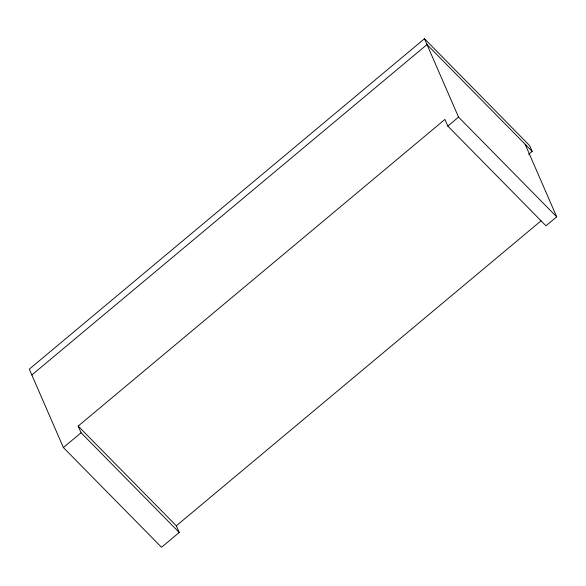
<?xml version="1.0" encoding="UTF-8"?>
<svg xmlns="http://www.w3.org/2000/svg" width="586" height="586" viewBox="0 0 586 586"><rect width="100%" height="100%" fill="white"/><g stroke="black" fill="none" stroke-linecap="round" stroke-linejoin="round"><path stroke-width="0.88" d="M528.66 154.352L532.169 151.415L529.627 145.584L424.469 38.735L29.3 369.158L63.383 447.543L161.531 547.265L179.228 532.469L176.327 525.796L78.172 426.073L444.913 119.419L447.814 126.093L545.969 225.815L556.7 216.842L525.159 144.295M31.834 374.996L427.004 44.573L532.169 151.415M63.383 447.543L81.073 432.746L78.172 426.073M447.814 126.093L458.545 117.119L424.469 38.735M176.327 525.796L540.966 220.9M458.545 117.119L556.7 216.842M81.073 432.746L179.228 532.469"/></g></svg>
